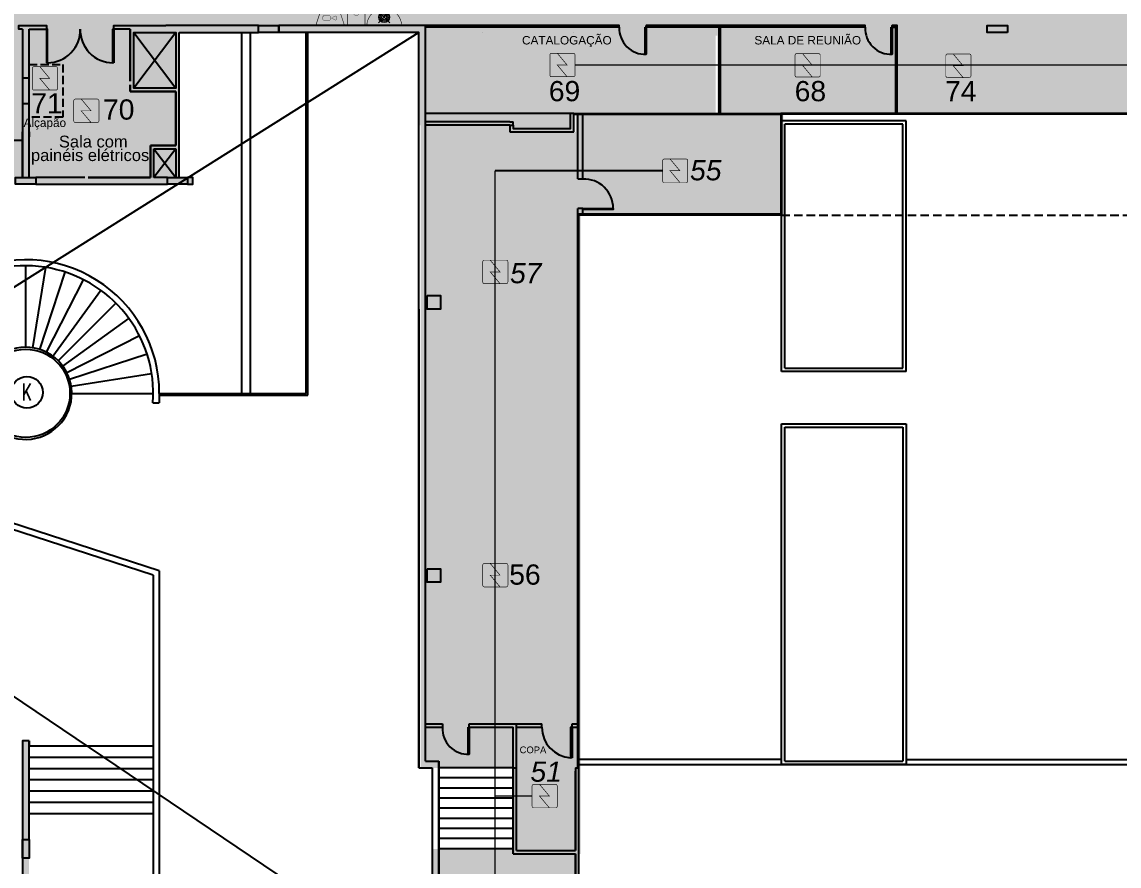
# Model space of a CAD drawing. Header units: metres. Extents: x -331 to 2982, y 362 to 2539.
# Drawn here: x 794.6 to 827.12, y 2162.81 to 2187.83 of the extents above; entities that cross this region are included whole.
import ezdxf
from ezdxf.enums import TextEntityAlignment as Align

# ---------------------------------------------------------------- set-up
doc = ezdxf.new("R2010")
doc.units = ezdxf.units.M
for name, pattern in [('DASHED2', [0.375, 0.25, -0.125]), ('DOT005', [0.05, 0, -0.05]), ('X3G_ISO02W100', [0.3, 0.24, -0.06])]:
    doc.linetypes.add(name, pattern=pattern)
doc.layers.get('0').update_dxf_attribs({"color": 251})
for name, color, linetype in [('72_EGR_BASE_PRIMITIVE', 7, 'Continuous'), ('ALV', 251, 'Continuous'), ('CX', 251, 'Continuous'), ('Det', 251, 'Continuous'), ('DET. FUMAÇA', 1, 'Continuous'), ('Div', 251, 'Continuous'), ('Est', 251, 'Continuous'), ('Mob', 251, 'Continuous'), ('Pis', 251, 'Continuous'), ('Proj', 251, 'DASHED2'), ('SALAS NOVAS', 7, 'Continuous'), ('Texto_Salas', 251, 'Continuous'), ('TXT', 251, 'Continuous'), ('vid', 251, 'Continuous'), ('vis', 251, 'Continuous')]:
    doc.layers.add(name, color=color, linetype=linetype)
doc.layers.add('_salas', color=251, linetype='Continuous', plot=False)
doc.styles.add('ALESP3', font='ROMANS.SHX', dxfattribs={"width": 0.65, "height": 0.6})
doc.styles.add('ARIAL', font='arial.ttf')
doc.styles.add('X3G_ENTITY_1416C11F', font='arial.ttf', dxfattribs={"height": 0.6})
doc.styles.add('X3G_ENTITY_1416C122', font='arial.ttf', dxfattribs={"height": 0.6})
doc.styles.add('X3G_ENTITY_1416C128', font='arial.ttf', dxfattribs={"height": 0.6})
doc.styles.add('X3G_ENTITY_1416C12B', font='arial.ttf', dxfattribs={"height": 0.6})
doc.styles.add('X3G_ENTITY_1421F84E', font='arial.ttf', dxfattribs={"height": 0.6})
doc.styles.add('X3G_ENTITY_14221DE6', font='arial.ttf', dxfattribs={"height": 0.6})
doc.styles.add('X3G_ENTITY_14221E23', font='arial.ttf', dxfattribs={"height": 0.6})
doc.styles.add('X3G_ENTITY_14221E65', font='arial.ttf', dxfattribs={"height": 0.25})
doc.styles.add('X3G_ENTITY_14221EA3', font='arial.ttf', dxfattribs={"height": 0.25})
doc.styles.add('X3G_ENTITY_14222723', font='arial.ttf', dxfattribs={"height": 0.35})
doc.styles.add('X3G_ENTITY_14222761', font='arial.ttf', dxfattribs={"height": 0.35})
doc.styles.add('X3G_ENTITY_14222C20', font='arial.ttf', dxfattribs={"height": 0.6})
doc.styles.add('X3G_ENTITY_14222DC8', font='arial.ttf', dxfattribs={"height": 0.6})
doc.styles.add('X3G_ENTITY_14222E4F', font='arial.ttf', dxfattribs={"height": 0.25})

# ---------------------------------------------------------------- blocks, each defined once
blk = doc.blocks.new('Detector de fumaça')
at = {"layer": 'DET. FUMAÇA', "linetype": 'Continuous', "lineweight": 15, "const_width": 0.0187}
blk.add_lwpolyline([(774.599, 539.816), (775.249, 539.816, -0.414214), (775.296, 539.769), (775.296, 539.167, -0.414214), (775.249, 539.12), (774.599, 539.12, -0.414214), (774.553, 539.167), (774.553, 539.769, -0.414214)], format="xyb", close=True, dxfattribs=at)
blk.add_lwpolyline([(774.773, 539.816), (775.064, 539.468), (774.773, 539.468), (775.064, 539.12)], dxfattribs=at)
blk = doc.blocks.new('WEW')
at = {"color": 1, "lineweight": 0, "true_color": 0xe60000}
for p, q in [((1781.244, 994.005), (1781.439, 994.482)), ((1781.439, 994.482), (1781.308, 994.36)), ((1781.439, 994.482), (1781.447, 994.302)), ((1781.075, 994.175), (1781.413, 993.836)), ((1781.413, 994.175), (1781.075, 993.836))]:
    blk.add_line(p, q, dxfattribs=at)
at = {"color": 1, "true_color": 0xe60000, "const_width": 0.0172}
for points in [[(1779.259, 993.747), (1780.023, 993.747, 0.511918), (1780.056, 993.793), (1779.907, 994.24, 0.322823), (1779.874, 994.263), (1779.408, 994.263, 0.322823), (1779.375, 994.24), (1779.226, 993.793, 0.511918)], [(1780.193, 994.263), (1780.641, 994.263, -0.414214), (1780.675, 994.229), (1780.675, 993.782, -0.414214), (1780.641, 993.747), (1780.193, 993.747, -0.414214), (1780.159, 993.782), (1780.159, 994.229, -0.414214)], [(1780.764, 993.748), (1781.724, 993.748, 0.435311), (1781.759, 993.784, 0.930949), (1780.73, 993.784, 0.435311)]]:
    blk.add_lwpolyline(points, format="xyb", close=True, dxfattribs=at)
at = {"color": 1, "true_color": 0xe60000, "const_width": 0.0086}
for points in [[(1779.463, 994.06), (1779.617, 994.06), (1779.652, 994.026), (1779.652, 993.936), (1779.617, 993.902), (1779.463, 993.902), (1779.428, 993.936), (1779.428, 994.026)], [(1779.832, 993.936), (1779.832, 994.026), (1779.802, 994.044), (1779.679, 993.981), (1779.802, 993.918)]]:
    blk.add_lwpolyline(points, close=True, dxfattribs=at)
for points in [[(1780.336, 994.135), (1780.338, 994.117), (1780.344, 994.099), (1780.351, 994.088), (1780.365, 994.073), (1780.373, 994.067), (1780.386, 994.06), (1780.397, 994.057), (1780.413, 994.055), (1780.421, 994.055), (1780.431, 994.056), (1780.45, 994.062), (1780.464, 994.07), (1780.477, 994.082), (1780.488, 994.096), (1780.494, 994.11), (1780.497, 994.122), (1780.498, 994.13), (1780.498, 994.136)], [(1780.417, 993.837), (1780.417, 994.055)]]:
    blk.add_lwpolyline(points, dxfattribs=at)
at = {"color": 1, "lineweight": 0, "true_color": 0xe60000}
for radius in [0.158, 0.119, 0.0774]:
    blk.add_circle((1781.244, 994.005), radius, dxfattribs=at)

msp = doc.modelspace()

# ---------------------------------------------------------------- hatches: boundary and pattern name
at = {"layer": '_salas', "transparency": 33554559}
h = msp.add_hatch(color=256, dxfattribs=at)
h.dxf.hatch_style = 1
h.paths.add_polyline_path([(839.661, 2195.817), (775.861, 2195.791), (775.861, 2190.319), (782.791, 2190.319), (782.791, 2187.719), (775.861, 2187.719), (775.861, 2183.019), (799.661, 2183.019), (799.661, 2183.219), (799.261, 2183.219), (799.261, 2187.519), (806.361, 2187.519), (806.361, 2184.769), (809.061, 2184.769), (809.061, 2184.569), (810.961, 2184.569), (810.961, 2185.099), (815.161, 2185.099), (815.161, 2187.419), (817.261, 2187.419), (817.261, 2185.099), (839.261, 2185.094), (839.261, 2182.894), (845.151, 2182.894), (845.151, 2159.489), (853.061, 2159.489), (853.061, 2166.994), (852.261, 2166.994), (852.261, 2168.394), (853.061, 2168.394), (853.061, 2175.254), (852.261, 2175.254), (852.261, 2176.889), (853.061, 2176.889), (853.061, 2183.894), (852.261, 2183.894), (852.261, 2185.094), (849.661, 2185.094), (849.661, 2187.569), (845.261, 2187.569), (845.261, 2188.494), (839.761, 2188.494), (839.761, 2190.319), (839.661, 2190.319)])
h = msp.add_hatch(color=256, dxfattribs=at)
h.dxf.hatch_style = 1
h.paths.add_polyline_path([(870.321, 2187.719), (852.011, 2187.719), (852.011, 2187.519), (855.756, 2187.519), (855.756, 2186.757), (854.661, 2186.757), (854.661, 2184.657), (855.756, 2184.657), (855.756, 2183.893), (854.661, 2183.893), (854.661, 2158.069), (827.081, 2158.069), (827.081, 2156.869), (812.881, 2156.869), (812.881, 2157.769), (813.081, 2157.769), (813.081, 2158.069), (811.031, 2158.069), (811.031, 2159.469), (811.111, 2159.469), (811.111, 2163.169), (809.161, 2163.169), (809.161, 2163.319), (806.761, 2163.319), (806.761, 2160.619), (806.361, 2160.619), (806.361, 2159.744), (794.611, 2159.744), (794.611, 2150.719), (794.811, 2150.719), (794.811, 2152.509), (818.111, 2152.509), (870.321, 2152.509)])
h.paths.add_polyline_path([(806.557, 2158.749), (806.557, 2155.869), (802.711, 2155.869), (802.711, 2158.749)], flags=16)
at = {"layer": '_salas', "true_color": 0xab9c4f, "transparency": 33554559}
h = msp.add_hatch(color=55, dxfattribs=at)
h.dxf.hatch_style = 1
h.paths.add_polyline_path([(806.413, 2165.719), (806.813, 2165.719), (809.213, 2165.699), (809.213, 2163.319), (809.213, 2163.169), (811.163, 2163.169), (811.163, 2182.099), (817.163, 2182.099), (817.163, 2185.099), (817.163, 2185.119), (817.313, 2185.119), (817.313, 2187.419), (815.213, 2187.419), (815.213, 2185.099), (811.013, 2185.099), (811.013, 2184.569), (809.113, 2184.569), (809.113, 2184.769), (806.413, 2184.769)])
at = {"layer": '_salas', "transparency": 33554559}
h = msp.add_hatch(color=256, dxfattribs=at)
h.dxf.hatch_style = 1
h.paths.add_polyline_path([(794.809, 2166.521), (794.609, 2166.521), (794.609, 2159.746), (794.809, 2159.746)])

# ---------------------------------------------------------------- linework, layer by layer
at = {"layer": '72_EGR_BASE_PRIMITIVE', "color": 251, "linetype": 'Continuous', "lineweight": -3, "true_color": 0x5f5f5f}
for p, q in [((819.591, 2187.671), (813.074, 2187.672)), ((809.835, 2184.571), (809.835, 2184.571)), ((809.835, 2184.571), (809.935, 2184.571)), ((806.559, 2179.931), (806.559, 2180.031))]:
    msp.add_line(p, q, dxfattribs=at)
for points in [[(794.609, 2187.621), (794.509, 2187.621), (794.509, 2187.721), (794.509, 2187.721), (795.324, 2187.721), (795.324, 2187.621)], [(797.809, 2187.621), (797.324, 2187.621), (797.324, 2187.721), (798.859, 2187.721)], [(812.302, 2187.671), (812.302, 2187.721), (812.302, 2187.721), (806.559, 2187.721)], [(819.591, 2187.671), (819.591, 2187.721), (813.104, 2187.721), (813.104, 2187.672)], [(815.259, 2187.671), (815.259, 2185.121), (815.309, 2185.121), (815.309, 2187.671)], [(820.543, 2185.121), (820.543, 2187.721), (820.393, 2187.721), (820.393, 2187.671), (820.493, 2187.671), (820.493, 2185.121)]]:
    msp.add_lwpolyline(points, dxfattribs=at)
at = {"layer": '72_EGR_BASE_PRIMITIVE', "color": 251, "linetype": 'Continuous', "lineweight": -3, "true_color": 0x5f5f5f, "elevation": 0}
msp.add_lwpolyline([(812.302, 2187.671), (812.013, 2187.672), (806.559, 2187.671), (806.559, 2187.721)], dxfattribs=at)
at = {"layer": '72_EGR_BASE_PRIMITIVE', "color": 251, "linetype": 'X3G_ISO02W100', "true_color": 0x5f5f5f, "extrusion": (6.12312e-17, -6.12365e-17, -1)}
msp.add_lwpolyline([(-794.809, 2186.57), (-795.811, 2186.57), (-795.811, 2185.012), (-794.809, 2185.012)], dxfattribs=at)
at = {"layer": '72_EGR_BASE_PRIMITIVE', "color": 251, "true_color": 0x5f5f5f}
for points in [[(794.809, 2187.621, 0), (795.324, 2187.621, 0)], [(820.393, 2187.672, 0), (820.393, 2187.721, 0)], [(794.809, 2186.164, 0), (794.609, 2186.164, 0)], [(794.809, 2185.402, 0), (794.609, 2185.402, 0)], [(807.059, 2167.021, 0), (807.059, 2166.921, 0)], [(807.859, 2166.921, 0), (807.859, 2167.021, 0)]]:
    msp.add_polyline3d(points, dxfattribs=at)
at = {"layer": 'ALV', "color": 251}
for p, q in [((794.609, 2187.621), (794.609, 2183.221)), ((794.809, 2184.421), (794.809, 2187.621)), ((797.809, 2187.621), (797.809, 2186.071)), ((797.809, 2186.071), (797.809, 2187.621)), ((799.209, 2187.721), (798.859, 2187.721)), ((801.609, 2187.721), (799.209, 2187.721)), ((799.259, 2183.221), (799.259, 2187.521)), ((799.259, 2187.521), (801.369, 2187.521)), ((801.369, 2187.521), (801.609, 2187.521)), ((801.609, 2187.521), (801.609, 2187.721)), ((797.809, 2185.971), (797.809, 2185.771)), ((797.809, 2185.771), (797.809, 2185.971)), ((797.809, 2185.771), (799.159, 2185.771)), ((799.159, 2185.771), (797.809, 2185.771)), ((799.159, 2185.771), (799.159, 2184.171)), ((799.159, 2184.171), (799.159, 2185.771)), ((810.959, 2184.571), (810.959, 2185.101)), ((811.074, 2183.175), (811.074, 2185.101)), ((811.074, 2185.101), (811.224, 2185.101)), ((811.224, 2183.174), (811.224, 2185.101)), ((809.059, 2184.771), (809.059, 2184.571)), ((809.159, 2184.771), (809.159, 2184.87)), ((794.609, 2183.221), (794.609, 2184.571)), ((794.809, 2184.571), (794.809, 2184.421)), ((794.809, 2183.221), (794.809, 2184.421)), ((809.059, 2184.571), (810.959, 2184.571)), ((799.159, 2184.171), (798.409, 2184.171)), ((798.409, 2184.171), (798.409, 2183.221)), ((798.409, 2183.221), (798.409, 2184.171)), ((798.409, 2184.171), (799.159, 2184.171)), ((798.509, 2183.221), (798.509, 2184.071)), ((798.509, 2184.071), (799.159, 2184.071)), ((799.159, 2184.071), (799.159, 2183.221)), ((794.609, 2183.221), (794.809, 2183.221)), ((796.459, 2183.221), (795.009, 2183.221)), ((795.009, 2183.221), (795.009, 2183.021)), ((795.009, 2183.021), (798.909, 2183.021)), ((798.409, 2183.221), (796.559, 2183.221)), ((796.559, 2183.221), (798.409, 2183.221)), ((798.909, 2183.221), (798.509, 2183.221)), ((798.909, 2183.021), (798.909, 2183.221)), ((799.159, 2183.221), (799.259, 2183.221)), ((811.224, 2183.174), (811.076, 2183.174)), ((811.074, 2182.136), (811.076, 2182.304)), ((811.074, 2182.136), (811.224, 2182.136)), ((811.224, 2182.304), (811.076, 2182.304)), ((811.224, 2182.136), (811.224, 2182.304)), ((806.359, 2179.321), (806.359, 2171.221)), ((806.559, 2171.221), (806.559, 2179.321)), ((806.359, 2171.221), (806.359, 2165.721)), ((806.559, 2165.921), (806.559, 2171.221)), ((806.559, 2165.921), (806.959, 2165.921)), ((806.959, 2165.921), (806.959, 2160.421)), ((806.959, 2160.421), (806.959, 2165.921)), ((806.359, 2165.721), (806.759, 2165.721)), ((806.759, 2165.721), (806.759, 2160.621)), ((806.759, 2165.721), (806.759, 2160.621)), ((809.159, 2165.721), (809.259, 2165.721)), ((809.159, 2163.171), (809.159, 2165.721)), ((809.159, 2165.721), (809.159, 2163.171)), ((809.259, 2163.271), (809.259, 2165.721)), ((809.259, 2163.271), (809.259, 2165.621)), ((811.009, 2165.721), (811.109, 2165.721)), ((811.009, 2165.721), (811.009, 2163.271)), ((811.009, 2163.271), (811.009, 2165.621)), ((811.109, 2163.171), (811.109, 2165.721)), ((811.109, 2163.171), (811.109, 2165.721)), ((809.159, 2163.171), (811.009, 2163.171)), ((809.259, 2163.271), (811.009, 2163.271)), ((811.009, 2159.471), (811.009, 2163.171)), ((811.009, 2163.171), (811.009, 2160.416)), ((811.109, 2159.471), (811.109, 2163.171)), ((811.109, 2160.416), (811.109, 2163.171))]:
    msp.add_line(p, q, dxfattribs=at)
at = {"layer": 'ALV', "color": 150}
msp.add_line((813.59, 2183.419), (808.623, 2183.419), dxfattribs=at)
at = {"layer": 'ALV', "color": 251, "true_color": 0x5f5f5f}
for p, q in [((809.259, 2167.021), (810.008, 2167.021)), ((809.259, 2166.921), (810.008, 2166.921)), ((810.909, 2167.021), (811.074, 2167.021)), ((810.909, 2166.921), (811.074, 2166.921))]:
    msp.add_line(p, q, dxfattribs=at)
at = {"layer": 'ALV', "color": 251}
for points in [[(798.859, 2187.521), (799.159, 2187.521), (799.159, 2185.871), (797.909, 2185.871), (797.909, 2187.521), (798.109, 2187.521)], [(806.459, 2187.721), (802.209, 2187.721)], [(806.359, 2165.721), (806.359, 2187.521), (802.209, 2187.521)], [(806.559, 2165.921), (806.559, 2187.721), (806.459, 2187.721)], [(808.159, 2187.721), (808.159, 2187.721)], [(808.259, 2187.521), (808.259, 2187.521)], [(810.959, 2187.521), (810.959, 2187.521)], [(809.159, 2184.771), (809.159, 2184.671), (810.859, 2184.671), (810.859, 2185.121)], [(809.059, 2184.87), (809.159, 2184.87)], [(809.059, 2184.771), (809.159, 2184.771)], [(796.559, 2184.421), (796.559, 2184.421)], [(799.509, 2183.021), (799.659, 2183.021), (799.659, 2183.221), (799.509, 2183.221)], [(794.609, 2166.521), (794.609, 2159.746)]]:
    msp.add_lwpolyline(points, dxfattribs=at)
for points in [[(799.159, 2187.521), (799.159, 2185.871), (797.909, 2185.871), (797.909, 2187.521), (798.109, 2187.521), (798.859, 2187.521)], [(799.659, 2183.221), (799.53, 2183.221), (799.509, 2183.221), (799.509, 2183.021), (799.659, 2183.021)], [(794.809, 2166.521), (794.609, 2166.521), (794.609, 2163.596), (794.809, 2163.596)]]:
    msp.add_lwpolyline(points, close=True, dxfattribs=at)
at = {"layer": 'ALV', "color": 251, "true_color": 0x5f5f5f}
for points in [[(810.008, 2166.921), (810.008, 2167.021)], [(810.909, 2166.921), (810.909, 2167.021)], [(810.909, 2166.921), (810.909, 2167.021)]]:
    msp.add_lwpolyline(points, dxfattribs=at)
at = {"layer": 'CX', "ltscale": 0.8}
for p, q in [((810.859, 2166.921), (810.859, 2166.021)), ((810.909, 2166.921), (810.859, 2166.921)), ((810.909, 2166.921), (810.909, 2166.021)), ((810.909, 2166.021), (810.859, 2166.021))]:
    msp.add_line(p, q, dxfattribs=at)
at = {"layer": 'CX', "color": 251, "ltscale": 8}
for points in [[(813.074, 2187.671), (813.104, 2187.671), (813.104, 2186.871), (813.074, 2186.871)], [(820.363, 2187.671), (820.393, 2187.671), (820.393, 2186.871), (820.363, 2186.871)], [(811.224, 2182.274), (811.224, 2182.304), (812.124, 2182.304), (812.124, 2182.274)], [(807.829, 2166.921), (807.859, 2166.921), (807.859, 2166.121), (807.829, 2166.121)]]:
    msp.add_lwpolyline(points, close=True, dxfattribs=at)
at = {"layer": 'CX', "color": 251, "ltscale": 0.8}
for centre, start, end in [((795.354, 2187.591), 270, 1.7449), ((797.294, 2187.591), 178.2551, 270)]:
    msp.add_arc(centre, 0.97, start, end, dxfattribs=at)
at = {"layer": 'CX', "color": 251, "ltscale": 8}
for centre, radius, start, end in [((813.076, 2187.645), 0.775, 178.0943, 272.0608), ((820.365, 2187.645), 0.775, 178.0943, 272.0608), ((811.254, 2182.304), 0.871, 0, 91.942), ((807.83, 2166.892), 0.771, 177.8327, 272.1619)]:
    msp.add_arc(centre, radius, start, end, dxfattribs=at)
at = {"layer": 'CX', "ltscale": 0.8}
msp.add_arc((810.909, 2166.921), 0.901, 180, 266.8202, dxfattribs=at)
at = {"layer": 'Det', "color": 251}
for p, q in [((806.359, 2187.521), (770.509, 2164.947)), ((797.909, 2187.521), (799.159, 2185.871)), ((799.159, 2187.521), (797.909, 2185.871)), ((801.119, 2176.821), (801.119, 2187.521)), ((801.369, 2176.821), (801.369, 2187.521)), ((803.019, 2176.821), (803.019, 2187.521)), ((803.069, 2176.771), (803.069, 2187.521)), ((798.509, 2184.071), (799.159, 2183.221)), ((799.159, 2184.071), (798.509, 2183.221)), ((806.359, 2159.746), (770.509, 2183.897)), ((794.709, 2178.186), (794.709, 2180.601)), ((794.923, 2178.169), (795.3, 2180.555)), ((795.131, 2178.119), (795.877, 2180.416)), ((795.329, 2178.037), (796.425, 2180.189)), ((795.511, 2177.925), (796.931, 2179.879)), ((795.674, 2177.786), (797.382, 2179.494)), ((795.813, 2177.623), (797.767, 2179.043)), ((795.925, 2177.441), (798.077, 2178.537)), ((796.007, 2177.243), (798.304, 2177.989)), ((796.057, 2177.035), (798.442, 2177.412)), ((796.074, 2176.821), (798.489, 2176.821)), ((798.669, 2176.821), (803.019, 2176.821)), ((798.669, 2176.821), (798.669, 2176.539)), ((798.478, 2176.539), (798.669, 2176.539)), ((798.669, 2176.771), (803.069, 2176.771)), ((798.669, 2171.56), (793.593, 2173.209)), ((798.489, 2171.429), (793.538, 2173.038)), ((798.489, 2171.429), (798.489, 2160.521)), ((798.669, 2171.56), (798.669, 2160.521)), ((794.809, 2166.521), (794.809, 2166.371)), ((794.809, 2166.371), (798.489, 2166.371)), ((794.809, 2166.038), (798.489, 2166.038)), ((794.809, 2165.704), (798.489, 2165.704)), ((794.809, 2165.371), (798.489, 2165.371)), ((794.809, 2165.038), (798.489, 2165.038)), ((794.809, 2164.704), (798.489, 2164.704)), ((794.809, 2164.371), (798.489, 2164.371))]:
    msp.add_line(p, q, dxfattribs=at)
for centre, radius in [((794.709, 2176.821), 1.31), ((794.745, 2176.851), 0.467)]:
    msp.add_circle(centre, radius, dxfattribs=at)
for radius, start, end in [(3.96, 0, 116), (3.78, 355.7207, 252.8337), (1.365, 254.3092, 252)]:
    msp.add_arc((794.709, 2176.821), radius, start, end, dxfattribs=at)
at = {"layer": 'Div', "color": 150, "linetype": 'Continuous', "lineweight": 0}
for p, q in [((839.287, 2186.552), (810.991, 2186.552)), ((808.623, 2157.704), (808.623, 2183.419)), ((809.72, 2164.882), (808.623, 2164.882))]:
    msp.add_line(p, q, dxfattribs=at)
at = {"layer": 'Div', "lineweight": 0, "ltscale": 0.8}
for p, q in [((806.559, 2167.021), (807.059, 2167.021)), ((806.559, 2166.921), (807.059, 2166.921)), ((807.859, 2167.021), (809.259, 2167.021)), ((807.859, 2166.921), (809.159, 2166.921)), ((809.159, 2165.721), (809.159, 2166.921)), ((809.259, 2165.721), (809.259, 2167.021))]:
    msp.add_line(p, q, dxfattribs=at)
at = {"layer": 'Div', "color": 251, "ltscale": 0.8}
for p, q in [((806.559, 2167.021), (807.059, 2167.021)), ((806.559, 2166.921), (807.059, 2166.921)), ((807.859, 2167.021), (809.259, 2167.021)), ((807.859, 2166.921), (809.159, 2166.921)), ((809.159, 2165.721), (809.159, 2166.921)), ((809.259, 2165.721), (809.259, 2167.021))]:
    msp.add_line(p, q, dxfattribs=at)
at = {"layer": 'Est', "color": 251, "lineweight": 30}
msp.add_line((802.209, 2187.521), (802.209, 2187.721), dxfattribs=at)
at = {"layer": 'Est', "color": 251}
for points in [[(802.209, 2187.521), (801.609, 2187.521), (801.609, 2187.721), (802.209, 2187.721)], [(823.809, 2187.521), (823.209, 2187.521), (823.209, 2187.721), (823.809, 2187.721)], [(795.009, 2183.021), (794.409, 2183.021), (794.409, 2183.221), (795.009, 2183.221)], [(799.509, 2183.021), (798.909, 2183.021), (798.909, 2183.221), (799.509, 2183.221)], [(806.609, 2179.721), (807.009, 2179.721), (807.009, 2179.321), (806.609, 2179.321)], [(806.609, 2171.621), (807.009, 2171.621), (807.009, 2171.221), (806.609, 2171.221)], [(794.609, 2163.046), (794.609, 2163.596), (794.809, 2163.596), (794.809, 2163.046)]]:
    msp.add_lwpolyline(points, close=True, dxfattribs=at)
at = {"layer": 'Mob', "color": 251}
msp.add_line((794.609, 2184.321), (790.259, 2184.321), dxfattribs=at)
at = {"layer": 'Pis', "color": 251}
for p, q in [((809.159, 2165.721), (806.959, 2165.721)), ((809.159, 2165.421), (806.959, 2165.421)), ((809.159, 2165.121), (806.959, 2165.121)), ((809.159, 2164.821), (806.959, 2164.821)), ((809.159, 2164.521), (806.959, 2164.521)), ((809.159, 2164.221), (806.959, 2164.221)), ((809.159, 2163.921), (806.959, 2163.921)), ((809.159, 2163.621), (806.959, 2163.621)), ((809.159, 2163.321), (806.959, 2163.321))]:
    msp.add_line(p, q, dxfattribs=at)
at = {"layer": 'Proj', "color": 251}
msp.add_line((817.109, 2182.101), (844.059, 2182.101), dxfattribs=at)
at = {"layer": 'TXT', "color": 251}
msp.add_line((810.959, 2185.121), (806.559, 2185.121), dxfattribs=at)
at = {"layer": 'vid', "color": 251}
for p, q in [((810.959, 2185.121), (815.159, 2185.121)), ((810.959, 2185.101), (815.159, 2185.101)), ((815.159, 2185.101), (815.159, 2185.121)), ((815.159, 2185.121), (817.089, 2185.121)), ((815.159, 2185.101), (817.089, 2185.101)), ((839.259, 2185.121), (817.089, 2185.121)), ((817.089, 2185.121), (817.089, 2182.136)), ((839.259, 2185.101), (817.109, 2185.101)), ((817.109, 2185.101), (817.109, 2182.101)), ((809.059, 2184.87), (806.559, 2184.87)), ((809.059, 2184.771), (806.559, 2184.771)), ((817.089, 2182.136), (811.074, 2182.136)), ((811.074, 2165.721), (811.074, 2182.136)), ((817.109, 2182.101), (811.109, 2182.101)), ((811.109, 2165.721), (811.109, 2182.101))]:
    msp.add_line(p, q, dxfattribs=at)
at = {"layer": 'vid', "color": 251, "ltscale": 0.8}
for points in [[(795.324, 2186.621), (795.354, 2186.621), (795.354, 2187.621), (795.324, 2187.621)], [(797.324, 2186.621), (797.294, 2186.621), (797.294, 2187.621), (797.324, 2187.621)]]:
    msp.add_lwpolyline(points, close=True, dxfattribs=at)
at = {"layer": 'vis', "color": 251}
for p, q in [((820.809, 2184.901), (817.109, 2184.901)), ((817.209, 2177.571), (817.209, 2184.801)), ((820.709, 2184.801), (817.209, 2184.801)), ((820.709, 2177.571), (820.709, 2184.801)), ((820.809, 2177.471), (820.809, 2184.901)), ((817.109, 2177.471), (817.109, 2182.101)), ((820.809, 2177.471), (817.109, 2177.471)), ((817.209, 2177.571), (820.709, 2177.571)), ((817.109, 2165.821), (817.109, 2175.921)), ((817.109, 2175.921), (820.809, 2175.921)), ((817.209, 2165.921), (817.209, 2175.821)), ((817.209, 2175.821), (820.709, 2175.821)), ((820.709, 2175.821), (820.709, 2165.921)), ((820.809, 2175.921), (820.809, 2165.821)), ((817.109, 2165.971), (811.109, 2165.971)), ((811.109, 2165.821), (845.059, 2165.821)), ((820.809, 2165.821), (817.109, 2165.821)), ((817.209, 2165.921), (820.709, 2165.921)), ((820.809, 2165.971), (833.359, 2165.971))]:
    msp.add_line(p, q, dxfattribs=at)

# ---------------------------------------------------------------- block references
at = {"lineweight": 0}
msp.add_blockref('WEW', (-975.908, 1193.965), dxfattribs=at)
at = {"layer": 'DET. FUMAÇA', "linetype": 'Continuous', "lineweight": 0}
for p in [(35.695, 1647.084), (42.963, 1647.076), (47.432, 1647.063), (20.354, 1646.689), (21.581, 1645.728), (39.037, 1643.951), (33.705, 1640.953), (33.705, 1631.963), (35.168, 1625.414)]:
    msp.add_blockref('Detector de fumaça', p, dxfattribs=at)

# ---------------------------------------------------------------- texts
at = {"layer": 'Det', "color": 251, "linetype": 'DOT005', "style": 'ALESP3', "width": 0.65}
msp.add_text('K', height=0.5, dxfattribs=at).set_placement((794.601, 2176.608))
at = {"layer": 'Div', "color": 5, "linetype": 'Continuous', "lineweight": 0, "true_color": 0x0000ff, "char_height": 0.6, "attachment_point": 1}
for s, insert, style in [('69', (810.215, 2186.08), 'X3G_ENTITY_14221E23'), ('68', (817.504, 2186.08), 'X3G_ENTITY_14221DE6'), ('74', (821.962, 2186.08), 'X3G_ENTITY_1421F84E'), ('71', (794.872, 2185.717), 'X3G_ENTITY_14222DC8'), ('70', (796.999, 2185.535), 'X3G_ENTITY_14222C20'), ('{\\fArial|b0|i1|c0|p34;55}', (814.401, 2183.735), 'X3G_ENTITY_1416C12B'), ('{\\fArial|b0|i1|c0|p34;57}', (809.066, 2180.684), 'X3G_ENTITY_1416C128'), ('56', (809.042, 2171.75), 'X3G_ENTITY_1416C122'), ('{\\fArial|b0|i1|c0|p34;51}', (809.67, 2165.907), 'X3G_ENTITY_1416C11F')]:
    msp.add_mtext_dynamic_manual_height_columns(s, width=13.3188, gutter_width=2.5, heights=[0], dxfattribs=dict(at, insert=insert, style=style))
at = {"layer": 'SALAS NOVAS', "color": 251}
for s, height, style, p in [('CATALOGAÇÃO', 0.25, 'X3G_ENTITY_14221E65', (810.75, 2187.163)), ('SALA DE REUNIÃO', 0.25, 'X3G_ENTITY_14221EA3', (817.891, 2187.163)), ('Alçapão', 0.25, 'X3G_ENTITY_14222E4F', (795.275, 2184.718)), ('painéis elétricos', 0.35, 'X3G_ENTITY_14222761', (796.617, 2183.707))]:
    msp.add_text(s, height=height, dxfattribs=dict(at, style=style)).set_placement(p, align=Align.CENTER)
at = {"layer": 'SALAS NOVAS', "color": 251, "insert": (795.692, 2184.46), "char_height": 0.35, "attachment_point": 1, "style": 'X3G_ENTITY_14222723'}
msp.add_mtext('Sala com ', dxfattribs=at)
at = {"layer": 'Texto_Salas', "insert": (809.746, 2166.353), "char_height": 0.2, "width": 2.2626, "attachment_point": 2, "style": 'ARIAL'}
msp.add_mtext('COPA', dxfattribs=at)

doc.saveas('drawing.dxf')
